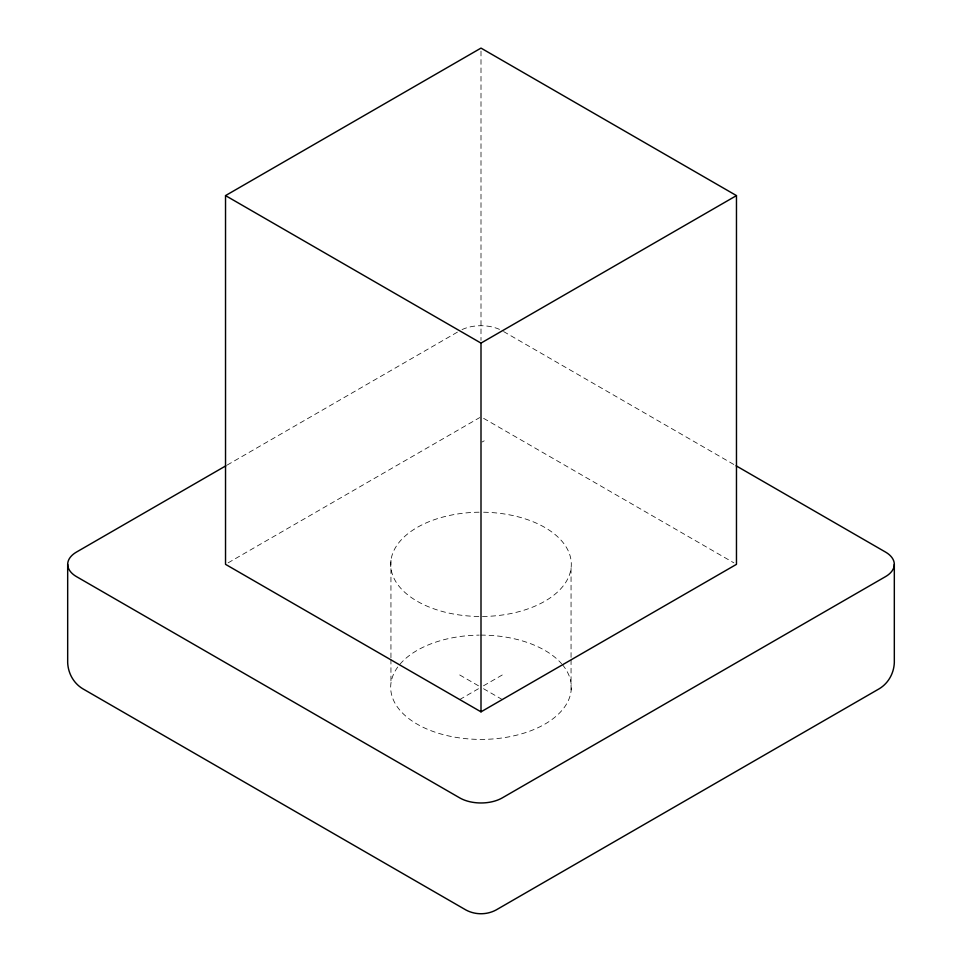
<?xml version="1.0" encoding="UTF-8"?>
<svg xmlns="http://www.w3.org/2000/svg" width="962" height="962" viewBox="0 0 962 962"><rect width="100%" height="100%" fill="white"/><g stroke="black" fill="none" stroke-linecap="round" stroke-linejoin="round"><path stroke-width="0.72" stroke-dasharray="4.81 3.61" d="M227.188 465.055L458.417 331.553M228.114 562.842L479.701 417.592M482.07 442.039L484.199 440.812M459.716 699.554L479.749 687.986M483.501 685.81L502.284 674.963M503.583 331.553L734.812 465.055M483.597 418.338L733.886 562.842M459.716 674.963L479.749 686.531M483.501 688.708L502.284 699.554M571.055 568.386L571.055 658.321M571.055 659.824L571.055 691.305M481 51.094L481 340.404M390.945 560.293L390.945 657.731M390.945 659.235L390.945 683.212M462.049 329.593A30.111 17.388 0 0 1 499.951 329.593M562.493 664.766A90.32 52.152 0 0 1 508.044 737.012A90.32 52.152 0 0 1 391.859 695.682A90.32 52.152 0 0 1 479.16 635.124M480.651 635.112A90.32 52.152 0 0 1 561.628 663.756M483.609 512.217A90.32 52.152 0 0 1 558.14 591.462A90.32 52.152 0 0 1 401.984 589.598A90.32 52.152 0 0 1 482.13 512.193"/><path stroke-width="1.44" d="M225.529 195.599L481 48.1L736.471 195.599L736.471 564.345L481 711.844L225.529 564.345L225.529 195.599L481 343.097L736.471 195.599M225.89 465.8L76.503 552.056A30.111 17.388 0 0 0 76.503 576.635L459.716 797.883A30.111 17.388 0 0 0 502.284 797.883L885.497 576.635A30.111 17.388 0 0 0 885.497 552.056L736.11 465.8M894.323 564.345L894.323 662.674C893.878 673.268 888.395 683.224 879.268 688.744L496.055 909.992C486.748 914.994 475.252 914.994 465.945 909.992L82.732 688.744C73.605 683.224 68.122 673.268 67.677 662.674L67.677 564.345M481 343.097L481 711.844"/></g></svg>
